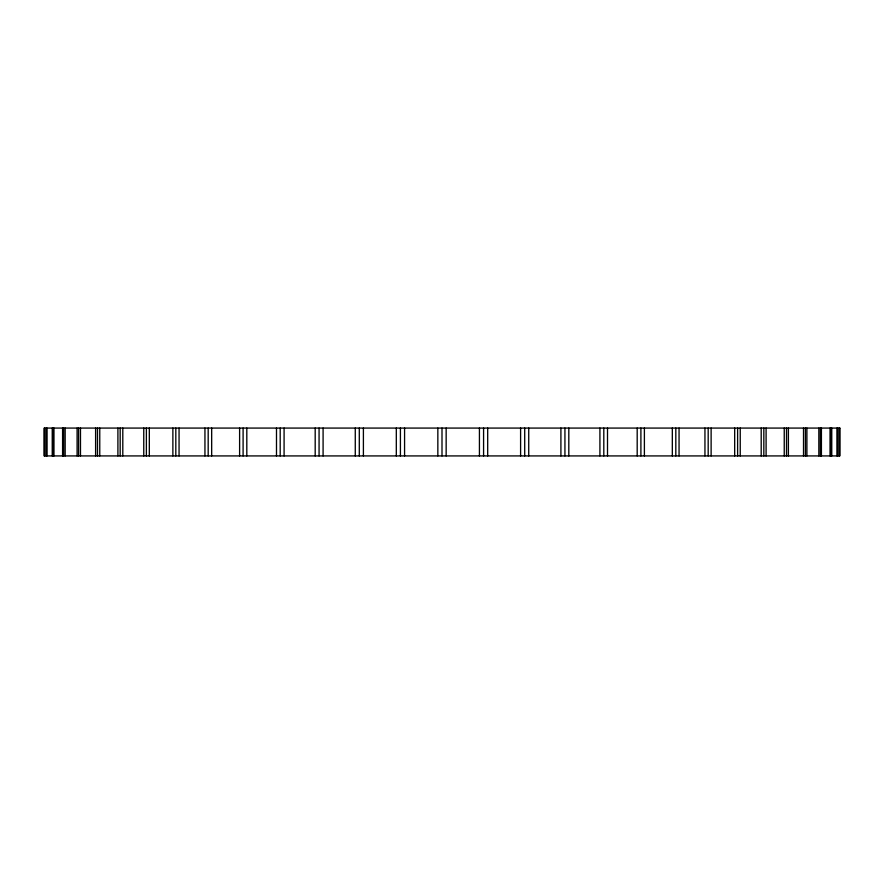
<?xml version="1.0" encoding="UTF-8"?>
<svg xmlns="http://www.w3.org/2000/svg" width="884" height="884" viewBox="0 0 884 884"><rect width="100%" height="100%" fill="white"/><g stroke="black" fill="none" stroke-linecap="round" stroke-linejoin="round"><path stroke-width="1.33" d="M839.579 428.077L839.579 455.923M837.844 428.077L837.844 455.923M837.623 428.077L837.623 455.923M836.971 428.077L836.971 455.923M831.756 428.077L831.756 455.923M831.104 428.077L831.104 455.923M830.032 428.077L830.032 455.923M821.413 428.077L821.413 455.923M820.33 428.077L820.33 455.923M818.838 428.077L818.838 455.923M806.904 428.077L806.904 455.923M805.412 428.077L805.412 455.923M803.523 428.077L803.523 455.923M788.395 428.077L788.395 455.923M786.506 428.077L786.506 455.923M784.241 428.077L784.241 455.923M766.096 428.077L766.096 455.923M763.831 428.077L763.831 455.923M761.201 428.077L761.201 455.923M740.239 428.077L740.239 455.923M737.621 428.077L737.621 455.923M734.681 428.077L734.681 455.923M711.123 428.077L711.123 455.923M708.183 428.077L708.183 455.923M704.946 428.077L704.946 455.923M679.056 428.077L679.056 455.923M675.818 428.077L675.818 455.923M672.326 428.077L672.326 455.923M644.392 428.077L644.392 455.923M640.9 428.077L640.9 455.923M637.187 428.077L637.187 455.923M607.507 428.077L607.507 455.923M603.805 428.077L603.805 455.923M599.916 428.077L599.916 455.923M568.81 428.077L568.81 455.923M564.931 428.077L564.931 455.923M560.909 428.077L560.909 455.923M528.731 428.077L528.731 455.923M524.709 428.077L524.709 455.923M520.599 428.077L520.599 455.923M487.692 428.077L487.692 455.923M483.581 428.077L483.581 455.923M479.426 428.077L479.426 455.923M446.155 428.077L446.155 455.923M442 428.077L442 455.923M437.845 428.077L437.845 455.923M404.574 428.077L404.574 455.923M400.419 428.077L400.419 455.923M396.308 428.077L396.308 455.923M363.401 428.077L363.401 455.923M359.291 428.077L359.291 455.923M355.269 428.077L355.269 455.923M323.091 428.077L323.091 455.923M319.069 428.077L319.069 455.923M315.19 428.077L315.19 455.923M284.084 428.077L284.084 455.923M280.195 428.077L280.195 455.923M276.493 428.077L276.493 455.923M246.813 428.077L246.813 455.923M243.1 428.077L243.1 455.923M239.608 428.077L239.608 455.923M211.674 428.077L211.674 455.923M208.182 428.077L208.182 455.923M204.944 428.077L204.944 455.923M179.054 428.077L179.054 455.923M175.817 428.077L175.817 455.923M172.877 428.077L172.877 455.923M149.319 428.077L149.319 455.923M146.379 428.077L146.379 455.923M143.76 428.077L143.76 455.923M122.799 428.077L122.799 455.923M120.169 428.077L120.169 455.923M117.904 428.077L117.904 455.923M99.759 428.077L99.759 455.923M97.494 428.077L97.494 455.923M95.605 428.077L95.605 455.923M80.477 428.077L80.477 455.923M78.588 428.077L78.588 455.923M77.096 428.077L77.096 455.923M65.162 428.077L65.162 455.923M63.67 428.077L63.67 455.923M62.587 428.077L62.587 455.923M53.968 428.077L53.968 455.923M52.896 428.077L52.896 455.923M52.244 428.077L52.244 455.923M47.029 428.077L47.029 455.923M46.377 428.077L46.377 455.923M46.156 428.077L46.156 455.923M44.421 428.077L44.421 455.923M839.8 428.077L44.2 428.077L44.2 455.923L839.8 455.923L839.8 428.077"/></g></svg>
